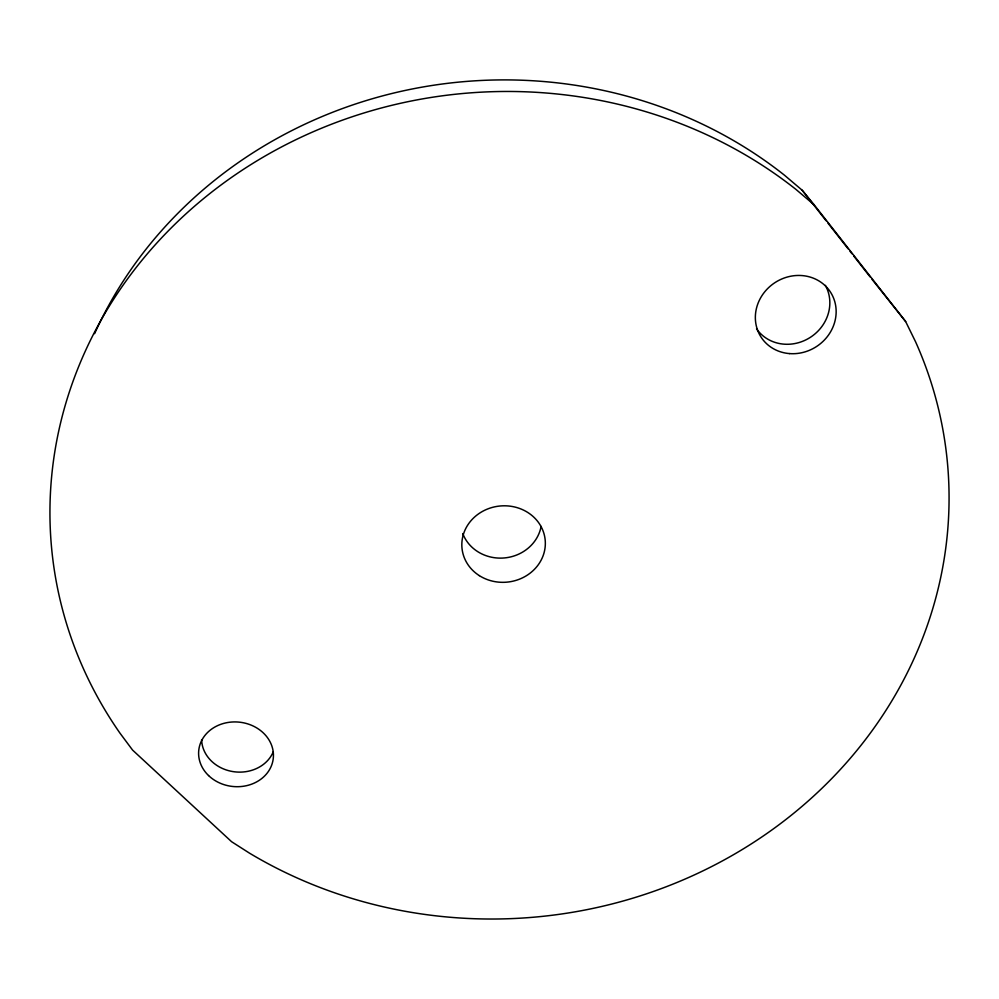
<?xml version="1.0" encoding="UTF-8"?>
<svg xmlns="http://www.w3.org/2000/svg" width="999" height="999" viewBox="0 0 999 999"><rect width="100%" height="100%" fill="white"/><g stroke="black" fill="none" stroke-linecap="round" stroke-linejoin="round"><path stroke-width="1.5" d="M814.222 204.895L795.866 189.335A449.95 413.361 -6 0 0 207.068 195.767A449.95 413.361 -6 0 0 119.917 733.079L132.592 750.099L231.606 841.72L249.488 853.146A449.95 413.361 -6 0 0 783.828 821.091A449.95 413.361 -6 0 0 915.584 341.82L905.631 321.516L814.222 204.895L802.185 190.235L784.34 175.1A437.062 403.621 -6 0 0 94.605 333.666M905.631 321.516L872.052 279.383M802.185 190.235L826.111 220.767M828.021 223.214L848.126 248.851M850.037 251.298L851.96 253.734M853.87 256.181L870.141 276.948M541.121 526.411A40.622 37.35 -6 0 1 504.433 557.942A40.622 37.35 -6 0 1 462.774 533.566M273.251 751.835A36.951 31.993 6.3 0 1 232.567 771.528A36.951 31.993 6.3 0 1 201.636 739.685M825.361 285.364A40.747 37.637 -34 0 1 809.989 337.575A40.747 37.637 -34 0 1 756.543 328.833M479.32 575.624A41.808 38.237 -6 0 0 545.154 547.027A41.808 38.237 -6 0 0 486.263 509.54A41.808 38.237 -6 0 0 479.32 575.624M208.566 775.561A37.475 32.33 6.2 0 0 271.765 764.872A37.475 32.33 6.2 0 0 227.722 722.514A37.475 32.33 6.2 0 0 208.566 775.561M789.41 353.584A41.371 38.124 -33.5 0 0 833.478 297.864A41.371 38.124 -33.5 0 0 764.372 292.27A41.371 38.124 -33.5 0 0 789.41 353.584"/></g></svg>
